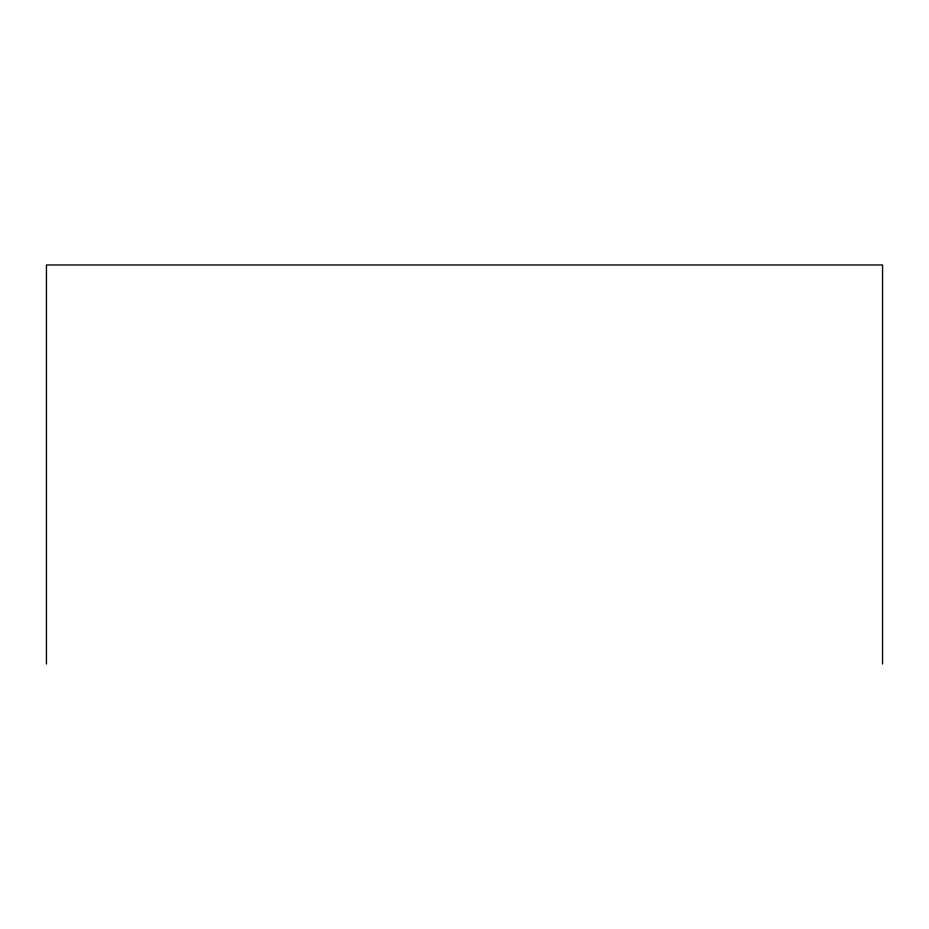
<?xml version="1.0" encoding="UTF-8"?>
<svg xmlns="http://www.w3.org/2000/svg" width="929" height="929" viewBox="0 0 929 929"><rect width="100%" height="100%" fill="white"/><g stroke="black" fill="none" stroke-linecap="round" stroke-linejoin="round"><path stroke-width="1.39" d="M882.55 664.026L882.55 264.974L46.45 264.974L46.45 664.026"/></g></svg>
